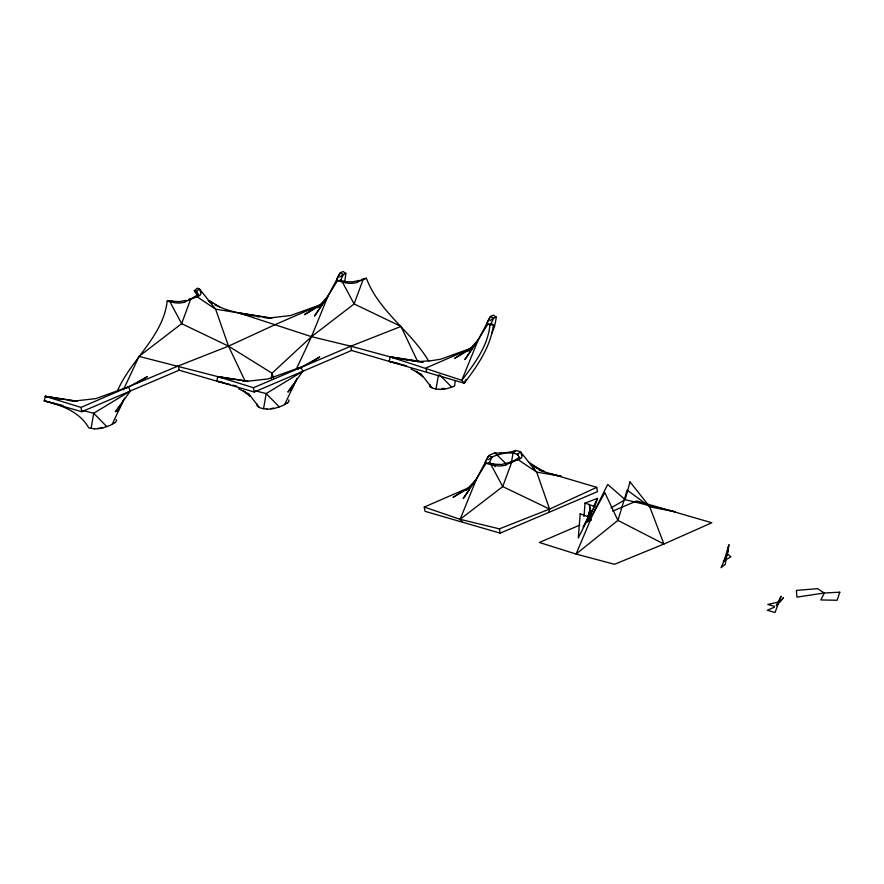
<?xml version="1.0" encoding="UTF-8"?>
<svg xmlns="http://www.w3.org/2000/svg" width="884" height="884" viewBox="0 0 884 884"><rect width="100%" height="100%" fill="white"/><g stroke="black" fill="none" stroke-linecap="round" stroke-linejoin="round"><path stroke-width="1.33" d="M336.671 280.151A21.326 3.083 -49.9 0 1 338.926 275.001L340.185 272.957A24.255 8.055 -10.4 0 1 343.114 271.51L345.854 273.388L344.848 280.703M486.962 323.765A21.326 3.083 -49.9 0 1 489.206 318.616L490.509 316.494A24.255 8.055 -10.4 0 1 493.405 315.124L496.145 316.991L495.957 319.478L494.51 326.66L491.725 333.456M583.981 516.466L585.031 503.051L597.551 498.377L594.689 506.565L583.142 527.196L590.346 512.786M185.938 300.361L179.463 301.632L173.021 301.278A19.36 6.531 -10.2 0 1 170.689 300.77L167.209 301.035C163.098 336.948 130.567 359.655 117.141 391.612M476.796 342.086L487.835 324.13A24.255 8.265 -10.5 0 0 489.968 324.936C487.88 346.141 474.432 363.976 461.802 380.286L390.308 356.915L389.148 361.39L406.541 365.766M271.355 378.65L272.051 373.192L311.511 336.671L354.13 303.941L363.114 279.532A24.255 8.299 -10 0 0 366.407 278.272C378.86 311.632 411.215 331.235 428.839 361.346M487.835 324.13L491.559 323.931A19.36 6.531 -10.2 0 0 493.449 324.671C490.719 346.826 477.382 365.821 464.288 383.192L351.567 350.484L254.238 392.01L179.098 370.197L81.77 411.723L44.2 400.817L45.36 396.352L75.151 400.96L95.903 398.596L128.368 386.861L178.325 365.921L228.503 346.152L275.653 324.406L320.527 304.903M455.138 381.148L454.619 386.065A19.36 6.531 -10.2 0 1 451.724 387.17L439.591 374.794M728.328 546.787L727.377 553.782L721.046 567.705L725.234 564.346L728.328 546.787L724.493 559.55L723.311 561.263L730.869 556.832L727.377 553.782L728.957 544.688L726.803 555.417L724.493 559.55M94.522 428.762L91.096 428.386L93.715 413.27L130.434 390.96L128.368 386.861L81.008 407.436L45.36 396.352L77.019 401.281M266.99 409.049L263.576 408.673L266.183 393.557L302.903 371.247L300.836 367.147L268.371 378.882L247.619 381.247L217.829 376.639L139.042 356.385L123.34 389.921M439.458 389.336L436.044 388.96L438.431 375.103M511.504 461.956L513.029 453.138L515.803 450.52A24.233 8.089 -9.9 0 1 520.566 451.912L536.687 472.1L549.583 509.096L548.831 512.377M230.05 384.474L216.668 381.103L217.829 376.639L248.172 381.358M588.048 516.543L590.225 510.797L588.125 516.411L590.103 508.797L589.982 506.808L589.506 512.842L590.103 508.797L589.064 504.344M345.854 273.388A19.36 6.531 -10.2 0 0 343.346 274.592L340.218 272.88L327.898 296.328L311.511 336.671L296.394 368.971M496.145 316.991A19.36 6.531 -10.2 0 0 493.626 318.207L490.509 316.494L478.189 339.942L461.802 380.286L464.288 383.192L465.934 379.446M462.597 522.234L460.111 519.317L476.509 478.984L488.83 455.536A24.233 8.044 -10.4 0 1 494.996 452.895L495.128 452.906M102.798 427.812L106.776 426.596A19.326 6.519 -10.2 0 0 112.191 424.287L124.545 398.076M266.891 409.115A10.641 3.591 -10.2 0 0 275.322 408.154L279.256 406.883A19.326 6.519 -10.2 0 0 284.659 404.574L297.013 378.363M340.528 280.515L343.335 274.592L339.677 277.068M490.244 325.312L493.626 318.207L489.979 320.66M489.128 463.172L491.946 457.238A19.326 6.519 -10.2 0 1 497.349 454.94L505.593 452.884L513.029 453.138A19.326 6.519 -10.2 0 1 517.206 454.354L518.035 454.818M593.352 506.786L597.551 498.377M117.904 411.347L123.451 400.585L130.434 390.96M290.991 390.441L295.919 380.871L302.903 371.247M776.229 605.54L781.069 596.28L775.047 612.49L767.312 610.247L774.428 607.209M325.113 300.615L337.544 280.526L341.323 280.35A19.326 6.519 -10.2 0 0 345.5 281.565L346.605 281.72M518.864 457.614L515.239 460.078A19.326 6.519 -10.2 0 1 509.781 462.42L501.537 464.476L494.101 464.211A19.326 6.519 -10.2 0 1 489.924 462.995L486.145 463.172L473.017 484.333M327.898 296.328L314.616 315.897L327.898 296.328L317.489 307.687M478.189 339.942L464.907 359.512L478.189 339.942L467.78 351.302M469.249 489.703L463.216 498.554L476.509 478.984L466.089 490.344M591.164 520.212L587.374 521.814L593.308 513.25L604.855 492.631L617.905 520.389L663.928 544.025L711.83 522.764L636.69 500.963L612.667 511.118M123.451 400.585L115.439 411.833L120.323 405.005M295.919 380.871L287.919 392.12L292.792 385.291M776.495 605.695L783.511 597.683L780.086 601.684L767.809 604.435L774.318 606.325M197.795 294.681L194.115 297.179A19.326 6.519 -10.2 0 1 188.712 299.477L190.646 299.245A24.233 8.287 -10 0 0 196.823 296.604L198.392 296.129M488.255 459.746L491.946 457.238L488.83 455.536L487.581 457.569A21.326 3.083 -49.9 0 0 485.272 462.796M197.165 295.234L194.292 290.703L197.364 288.173A24.255 8.089 -9.9 0 1 199.497 288.969L215.619 309.168L228.503 346.152L245.365 381.623M139.042 356.385L181.651 323.654L190.646 299.245L184.944 301.798M540.025 470.531L596.733 487.338L597.496 491.614L500.167 533.14L425.027 511.328L424.254 507.051L460.111 519.317L502.731 486.587L511.714 462.177A24.233 8.287 -10 0 0 517.891 459.547L519.472 459.061A21.326 7.923 32.7 0 0 521.98 455.26M114.787 422.707L112.191 424.287M287.3 402.971L284.703 404.552M101.284 427.414L100.467 427.9M126.058 388.374L147.297 376.672L136.7 383.236M297.378 369.413L319.765 356.959L311.29 362.208M469.846 349.699L472.155 348.186M314.339 308.328L304.428 314.704L320.693 305.179M464.619 351.942L454.719 358.318L472.144 348.108M462.94 490.974L453.028 497.361L469.293 487.835M587.374 521.814L590.921 519.737M610.988 507.969L625.165 499.67L675.232 511.77L649.751 506.808L627.154 490.079L617.905 520.389L576.081 554.069L539.362 542.478L579.793 525.074M273.311 407.988L270.924 408.695M515.184 460.111L517.891 459.547L536.687 472.1L561.086 476.244L551.76 474.078M445.315 388.518L441.602 388.518M460.111 519.317L499.405 528.853L549.583 509.096L596.733 487.338M233.542 379.601L217.829 376.639L253.476 387.722L350.804 346.208L400.982 326.439L417.845 361.91M472.056 347.976L425.944 368.009L426.718 372.297M424.254 507.051L470.376 487.007M321.721 304.295L290.56 315.555L269.808 317.931L215.619 309.168L196.823 296.604L194.115 297.179M472.012 347.898L440.84 359.169L432.066 360.606L420.099 361.534L390.308 356.915L396.828 358.606M357.423 282.084L363.114 279.532L361.18 279.764A19.36 6.531 -10.2 0 0 364.075 278.67L366.396 278.272M506.024 464.73L511.714 462.177L509.781 462.42M451.602 387.203L447.812 388.363A10.641 3.591 -10.2 0 1 439.37 389.402M359.291 280.383L352.815 281.83L346.926 281.753M515.715 450.553L512.886 451.326A21.326 7.183 -2.8 0 1 501.162 453.061M99.384 428.309L97.671 428.32M345.5 281.565L342.318 281.908A24.233 8.254 -10.5 0 1 337.544 280.526M173.021 301.278L169.85 301.621A24.255 8.265 -10.5 0 1 167.209 301.035M489.968 324.936L493.449 324.671M501.162 452.951L496.421 452.939M263.631 317.522L271.653 318.306M411.248 360.871L413.922 361.136M416.596 361.401L423.281 362.053L390.308 356.915L407.325 360.131M242.791 380.982L248.139 381.501M68.985 400.562L77.007 401.347M271.675 318.24L235.851 312.361L224.558 309.024L215.066 304.936M254.415 316.03L240.017 313.312L311.511 336.671L350.804 346.208L395.535 358.34M257.034 316.516L259.653 317.013M48.576 397.259L45.36 396.352L59.758 399.071M400.982 326.439L354.13 303.941L342.318 281.908L345.522 282.725M389.148 361.39L397.104 363.125M216.668 381.103L223.309 382.551M232.724 385.137L236.746 386.153M255.476 390.861L266.183 393.557L279.256 406.883M62.93 405.524L44.2 400.817C61.084 405.038 79.803 411.811 88.765 427.889A19.36 6.531 -10.2 0 0 91.096 428.386M83.008 410.574L93.715 413.27L106.776 426.596M246.559 315.08L240.017 313.312L243.233 314.218M532.124 468.387L534.754 469.106M45.36 396.352L49.283 397.413M538.312 469.382L544.268 471.459L531.306 465.061L540.102 469.614L529.074 462.409M585.031 503.051L594.689 506.565M549.583 509.096L502.731 486.587L490.918 464.553A24.233 8.254 -10.5 0 1 486.145 463.172M341.29 280.339L340.528 279.908M436.044 388.96A19.326 6.519 -10.2 0 1 431.867 387.744L430.177 386.639M489.902 462.984L489.117 462.542M257.752 406.386L259.399 407.458A19.326 6.519 -10.2 0 0 263.565 408.673M259.332 407.436L248.327 393.391M491.526 323.92L490.819 323.522M411.082 368.982L419.734 373.678L415.856 371.225L422.662 376.717M238.603 388.695L247.266 393.391L243.387 390.938L250.183 396.43M196.955 291.886L196.16 291.433L198.679 294.67M209.243 300.449L219.829 307.091M212.304 303.411L208.16 300.671M494.996 452.906L505.747 463.503M519.759 457.603L517.206 454.354L520.566 451.912L521.693 455.116M420.795 373.678L431.867 387.744M495.106 466.675L494.101 464.211L490.918 464.553L494.123 465.371A21.326 18.188 -23.6 0 0 506.09 465.006M273.576 378.396L272.051 373.192L228.503 346.152L181.651 323.654L169.85 301.621L173.054 302.438A21.326 18.188 -23.6 0 0 185.01 302.063M200.624 292.184L199.497 288.969L196.126 291.422A19.36 6.531 -10.2 0 0 194.292 290.703M499.405 528.853L500.167 533.14M350.804 346.208L351.567 350.484M253.476 387.722L254.238 392.01M178.325 365.921L179.098 370.197M81.008 407.436L81.77 411.723M200.911 292.328A21.326 7.923 32.7 0 1 198.414 296.151M357.49 282.35A21.326 18.188 -23.6 0 1 345.511 282.747M102.853 427.867A10.641 3.591 -10.2 0 1 94.422 428.828M116.069 419.591A10.641 3.591 -10.2 0 1 114.986 422.696M430 386.684A10.641 3.591 -10.2 0 1 429.989 384.628M288.615 399.966A10.641 3.591 -10.2 0 1 287.455 402.982M257.531 406.397A10.641 3.591 -10.2 0 1 257.598 404.242M580.169 513.836L578.291 537.98L592.7 509.162L589.827 517.35L580.169 513.836M630.016 481.891L625.165 499.67L607.728 484.443L593.308 513.25L576.081 554.069L614.502 564.29L663.928 544.025L649.751 506.808L630.016 481.891M839.8 592.203L837.115 600.258L820.827 599.949L824.319 592.998L839.8 592.203M824.319 592.998L796.904 597.131L796.418 590.401L817.623 588.678L824.319 592.998M223.055 377.987L217.829 376.639L223.066 378.054"/></g></svg>
